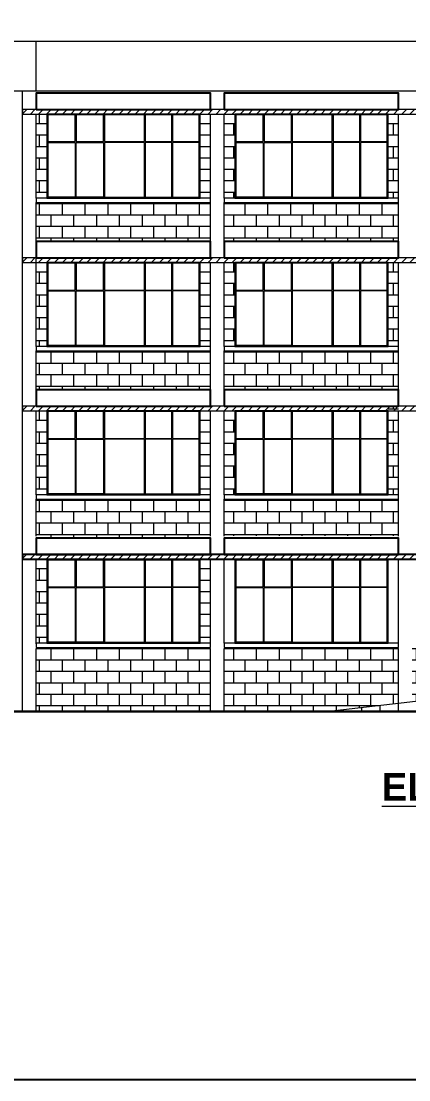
# Model space of a CAD drawing. Header units: millimetres. Extents: x 3614 to 12428, y -844 to 6844.
# Drawn here: x 5493.1 to 5501.58, y -482.44 to -459.25 of the extents above; entities that cross this region are included whole.
import ezdxf

# ---------------------------------------------------------------- set-up
doc = ezdxf.new("R2010")
doc.units = ezdxf.units.MM
doc.header["$LTSCALE"] = 40
doc.header["$MEASUREMENT"] = 0
doc.linetypes.add('DASHED', pattern=[0.75, 0.5, -0.25])
for name, color, linetype, lineweight in [('Beam', 254, 'CONTINUOUS', 25), ('CLL LEV.', 15, 'CONTINUOUS', 18), ('E1', 7, 'CONTINUOUS', 20), ('E2', 250, 'CONTINUOUS', 20), ('E3', 251, 'CONTINUOUS', 18), ('E6', 254, 'CONTINUOUS', 15), ('Hidden', 30, 'DASHED', 18), ('TEXT', 7, 'CONTINUOUS', 20), ('Wall', 7, 'CONTINUOUS', 30), ('Window', 150, 'CONTINUOUS', 15)]:
    doc.layers.add(name, color=color, linetype=linetype, lineweight=lineweight)
doc.styles.add('DIM', font='arial.ttf')
pattern_1 = [(0, (0, -27.99403), (0, 0.25), []), (90, (0, -27.99403), (-0.5, 0), [0.25, -0.25]), (90, (0.25, -27.99403), (-0.5, 0), [-0.25, 0.25])]

# ---------------------------------------------------------------- blocks, each defined once
blk = doc.blocks.new('WINDOW1')
at = {"layer": 'CLL LEV.', "ltscale": 0.05}
blk.add_lwpolyline([(-0.23, -0.1), (3.585, -0.1), (3.585, 0), (-0.23, 0)], close=True, dxfattribs=at)
at = {"layer": 'Window', "linetype": 'Continuous', "ltscale": 0.05}
for points in [[(0, 0), (3.355, 0), (3.355, 1.84), (0, 1.84)], [(0.02, 0.02), (3.335, 0.02), (3.335, 1.82), (0.02, 1.82)]]:
    blk.add_lwpolyline(points, close=True, dxfattribs=at)
at = {"layer": 'Window', "ltscale": 0.05}
for points in [[(0.02, 1.235), (0.62, 1.235), (0.62, 1.82), (0.02, 1.82)], [(0.64, 1.235), (1.24, 1.235), (1.24, 1.82), (0.64, 1.82)], [(1.26, 1.235), (2.135, 1.235), (2.135, 1.82), (1.26, 1.82)], [(2.155, 1.235), (2.735, 1.235), (2.735, 1.82), (2.155, 1.82)], [(2.755, 1.235), (3.335, 1.235), (3.335, 1.82), (2.755, 1.82)], [(0.62, 0.02), (0.02, 0.02), (0.02, 1.215), (0.62, 1.215)], [(1.24, 0.02), (0.64, 0.02), (0.64, 1.215), (1.24, 1.215)], [(1.26, 0.02), (2.135, 0.02), (2.135, 1.215), (1.26, 1.215)], [(2.155, 0.02), (2.735, 0.02), (2.735, 1.215), (2.155, 1.215)], [(2.755, 0.02), (3.335, 0.02), (3.335, 1.215), (2.755, 1.215)]]:
    blk.add_lwpolyline(points, close=True, dxfattribs=at)
blk = doc.blocks.new('projjjjjj')
at = {"layer": 'Beam', "ltscale": 0.05}
blk.add_lwpolyline([(5493.428, -470.935), (5497.243, -470.935), (5497.243, -470.575), (5493.428, -470.575)], close=True, dxfattribs=at)

msp = doc.modelspace()

# ---------------------------------------------------------------- hatches: boundary and pattern name
at = {"layer": 'E2', "lineweight": 5, "ltscale": 0.05}
h = msp.add_hatch(dxfattribs=at)
h.set_pattern_fill('BRICK', color=256)
h.set_pattern_definition(pattern_1)
h.paths.add_polyline_path([(5493.4284, -464.0752), (5497.2434, -464.0752), (5497.2434, -463.2252), (5493.4284, -463.2252)])
h.paths.add_polyline_path([(5497.0134, -463.1252), (5497.2434, -463.1252), (5497.2434, -461.2852), (5497.0134, -461.2852)])
h.paths.add_polyline_path([(5493.4284, -463.1252), (5493.6584, -463.1252), (5493.6584, -461.2852), (5493.4284, -461.2852)])
h.paths.add_polyline_path([(5493.4284, -467.3252), (5497.2434, -467.3252), (5497.2434, -466.4752), (5493.4284, -466.4752)])
h.paths.add_polyline_path([(5493.4284, -466.3752), (5493.6584, -466.3752), (5493.6584, -464.5352), (5493.4284, -464.5352)])
h.paths.add_polyline_path([(5497.0134, -466.3752), (5497.2434, -466.3752), (5497.2434, -464.5352), (5497.0134, -464.5352)])
h.paths.add_polyline_path([(5493.4284, -470.5752), (5497.2434, -470.5752), (5497.2434, -469.7252), (5493.4284, -469.7252)])
h.paths.add_polyline_path([(5497.0134, -469.6252), (5497.2434, -469.6252), (5497.2434, -467.7852), (5497.0134, -467.7852)])
h.paths.add_polyline_path([(5493.4284, -469.6252), (5493.6584, -469.6252), (5493.6584, -467.7852), (5493.4284, -467.7852)])
h.paths.add_polyline_path([(5493.4284, -474.3752), (5497.2434, -474.3752), (5497.2434, -472.9752), (5493.4284, -472.9752)])
h.paths.add_polyline_path([(5497.0134, -472.8952), (5497.2434, -472.8952), (5497.2434, -471.0352), (5497.0134, -471.0352)])
h.paths.add_polyline_path([(5493.4284, -472.8752), (5493.6584, -472.8752), (5493.6584, -471.0352), (5493.4284, -471.0352)])
h = msp.add_hatch(dxfattribs=at)
h.set_pattern_fill('BRICK', color=256)
h.set_pattern_definition(pattern_1)
h.paths.add_polyline_path([(5497.5434, -470.5252), (5501.3584, -470.5252), (5501.3584, -469.7252), (5497.5434, -469.7252)])
h.paths.add_polyline_path([(5501.1284, -469.6252), (5501.3584, -469.6252), (5501.3584, -467.6852), (5501.1284, -467.6852)])
h.paths.add_polyline_path([(5497.5434, -469.6252), (5497.7734, -469.6252), (5497.7734, -467.7852), (5497.5434, -467.7852)])
h.paths.add_polyline_path([(5497.5434, -467.3252), (5501.3584, -467.3252), (5501.3584, -466.4752), (5497.5434, -466.4752)])
h.paths.add_polyline_path([(5501.1284, -466.3752), (5501.3584, -466.3752), (5501.3584, -464.5352), (5501.1284, -464.5352)])
h.paths.add_polyline_path([(5497.5434, -466.3752), (5497.7734, -466.3752), (5497.7734, -464.5352), (5497.5434, -464.5352)])
h.paths.add_polyline_path([(5497.5434, -464.0752), (5501.3584, -464.0752), (5501.3584, -463.2252), (5497.5434, -463.2252)])
h.paths.add_polyline_path([(5501.1284, -463.1252), (5501.3584, -463.1252), (5501.3584, -461.2852), (5501.1284, -461.2852)])
h.paths.add_polyline_path([(5497.5434, -463.1252), (5497.7734, -463.1252), (5497.7734, -461.2852), (5497.5434, -461.2852)])
at = {"layer": 'E2', "lineweight": 13, "ltscale": 0.05}
h = msp.add_hatch(dxfattribs=at)
h.set_pattern_fill('BRICK', color=256)
h.set_pattern_definition(pattern_1)
h.paths.add_polyline_path([(5497.5434, -472.9752), (5497.5434, -474.3752), (5499.8407, -474.3752), (5501.3584, -474.1913), (5501.3584, -472.9752)])
edge = h.paths.add_edge_path()
edge.add_line((5501.6584, -474.1565), (5501.6584, -472.9752))
edge.add_line((5501.6584, -472.9752), (5505.4734, -472.9752))
edge.add_line((5505.4734, -472.9752), (5505.5084, -472.9952))
edge.add_line((5505.5084, -472.9952), (5505.5084, -473.6952))
edge.add_line((5505.5084, -473.6952), (5505.4684, -473.6952))
edge.add_line((5505.4684, -473.6952), (5505.4684, -473.7352))
edge.add_line((5505.4684, -473.7352), (5505.4284, -473.7352))
edge.add_line((5505.4284, -473.7352), (5505.4284, -473.7752))
edge.add_line((5505.4284, -473.7752), (5504.9484, -473.7752))
edge.add_line((5504.9484, -473.7752), (5504.5484, -473.8215))
edge.add_line((5504.5484, -473.8215), (5504.1484, -473.8679))
edge.add_line((5504.1484, -473.8679), (5503.7484, -473.9142))
edge.add_line((5503.7484, -473.9142), (5501.7484, -474.146))
edge.add_line((5501.7484, -474.146), (5501.6584, -474.1565))
edge.add_line((5501.6584, -474.1565), (5501.6584, -472.9952))
at = {"layer": 'Hidden', "linetype": 'Continuous', "lineweight": 0, "ltscale": 0.05}
h = msp.add_hatch(dxfattribs=at)
h.set_pattern_fill('ANSI31', color=256)
h.set_pattern_definition([(45, (0, 6.15), (-0.0883883476, 0.0883883476), [])])
h.paths.add_polyline_path([(5518.1184, -461.1852), (5493.1284, -461.1852), (5493.1284, -461.2852), (5518.1184, -461.2852)])
h = msp.add_hatch(dxfattribs=at)
h.set_pattern_fill('ANSI31', color=256)
h.set_pattern_definition([(45, (0, 2.9), (-0.0883883476, 0.0883883476), [])])
h.paths.add_polyline_path([(5518.1184, -464.4352), (5493.1284, -464.4352), (5493.1284, -464.5352), (5518.1184, -464.5352)])
h = msp.add_hatch(dxfattribs=at)
h.set_pattern_fill('ANSI31', color=256)
h.set_pattern_definition([(45, (0, -0.35), (-0.0883883476, 0.0883883476), [])])
h.paths.add_polyline_path([(5518.1184, -467.6852), (5493.1284, -467.6852), (5493.1284, -467.7852), (5518.1184, -467.7852)])
at = {"layer": 'Hidden', "linetype": 'Continuous', "lineweight": 5, "ltscale": 0.05}
h = msp.add_hatch(dxfattribs=at)
h.set_pattern_fill('ANSI31', color=256)
h.set_pattern_definition([(45, (0, -28.34403), (-0.0883883476, 0.0883883476), [])])
edge = h.paths.add_edge_path()
edge.add_line((5505.5084, -470.9352), (5493.1284, -470.9352))
edge.add_line((5493.1284, -470.9352), (5493.1284, -471.0352))
edge.add_line((5493.1284, -471.0352), (5505.5413, -471.0352))

# ---------------------------------------------------------------- linework, layer by layer
at = {"layer": 'Beam', "ltscale": 0.05}
msp.add_lwpolyline([(5438.4239, -358.7255), (5799.6085, -358.7255), (5799.6085, -482.4431), (5438.4239, -482.4431)], close=True, dxfattribs=at)
at = {"layer": 'E1', "linetype": 'Continuous', "ltscale": 0.9}
msp.add_line((5499.7717, -474.3752), (5504.9484, -473.7752), dxfattribs=at)
at = {"layer": 'E1', "ltscale": 0.05}
msp.add_line((5489.4734, -474.3752), (5521.7734, -474.3752), dxfattribs=at)
at = {"layer": 'E2', "linetype": 'Continuous', "ltscale": 0.05}
for p, q in [((5493.4284, -459.6852), (5517.8184, -459.6852)), ((5493.1284, -460.7752), (5518.1184, -460.7752))]:
    msp.add_line(p, q, dxfattribs=at)
at = {"layer": 'E2', "ltscale": 0.05}
for p, q in [((5493.1284, -474.3752), (5493.1284, -460.7752)), ((5493.4284, -463.1252), (5493.4284, -461.2852)), ((5497.2434, -463.1252), (5497.2434, -461.2852)), ((5497.5432, -463.1252), (5497.5432, -461.2852)), ((5501.3584, -463.1252), (5501.3584, -461.2852)), ((5493.4284, -466.3752), (5493.4284, -463.2252)), ((5497.2434, -464.0752), (5497.2434, -463.2252)), ((5497.5434, -464.0752), (5497.5434, -463.2252)), ((5501.3584, -464.0752), (5501.3584, -463.2252)), ((5497.2434, -466.3752), (5497.2434, -464.5352)), ((5497.5434, -466.3752), (5497.5434, -464.5352)), ((5501.3584, -466.3752), (5501.3584, -464.5352)), ((5493.4284, -467.3252), (5493.4284, -466.4752)), ((5497.2434, -467.3252), (5497.2434, -466.4752)), ((5497.5434, -467.3252), (5497.5434, -466.4752)), ((5501.3584, -467.3252), (5501.3584, -466.4752)), ((5493.4284, -469.6252), (5493.4284, -467.7852)), ((5497.2434, -469.6252), (5497.2434, -467.7852)), ((5497.5434, -469.6252), (5497.5434, -467.7852)), ((5501.3584, -469.6252), (5501.3584, -467.7852)), ((5493.4284, -470.5352), (5493.4284, -469.7252)), ((5497.2434, -470.5352), (5497.2434, -469.7252)), ((5497.5434, -470.5352), (5497.5434, -469.7252)), ((5501.3584, -470.5352), (5501.3584, -469.7252)), ((5493.4284, -472.8952), (5493.4284, -471.0352)), ((5497.2434, -472.8752), (5497.2434, -471.0352)), ((5497.5434, -472.8752), (5497.5434, -471.0352)), ((5501.3584, -472.8752), (5501.3584, -471.0352)), ((5493.4284, -474.3752), (5493.4284, -472.9952)), ((5497.2434, -474.3752), (5497.2434, -472.9952)), ((5497.5434, -474.3752), (5497.5434, -472.9952)), ((5501.3584, -474.1913), (5501.3584, -472.9952))]:
    msp.add_line(p, q, dxfattribs=at)
at = {"layer": 'E3', "linetype": 'Continuous', "ltscale": 0.05}
for p, q in [((5489.7734, -459.6852), (5493.4284, -459.6852)), ((5493.4284, -460.7752), (5493.4284, -459.6852)), ((5489.4734, -460.7752), (5493.4284, -460.7752))]:
    msp.add_line(p, q, dxfattribs=at)
at = {"layer": 'E6', "linetype": 'Continuous', "ltscale": 0.05}
for p, q in [((5500.9484, -474.2388), (5500.9484, -474.3752)), ((5501.3484, -474.1924), (5501.3484, -474.3752)), ((5500.1484, -474.3315), (5500.1484, -474.3752)), ((5500.5484, -474.2851), (5500.5484, -474.3752))]:
    msp.add_line(p, q, dxfattribs=at)
at = {"layer": 'Hidden', "linetype": 'Continuous', "lineweight": 0, "ltscale": 0.05}
for points in [[(5518.1184, -461.1852), (5493.1284, -461.1852), (5493.1284, -461.2852), (5518.1184, -461.2852), (5518.1184, -461.1852)], [(5518.1184, -464.4352), (5493.1284, -464.4352), (5493.1284, -464.5352), (5518.1184, -464.5352), (5518.1184, -464.4352)], [(5518.1184, -467.6852), (5493.1284, -467.6852), (5493.1284, -467.7852), (5518.1184, -467.7852), (5518.1184, -467.6852)]]:
    msp.add_lwpolyline(points, dxfattribs=at)
at = {"layer": 'Hidden', "linetype": 'Continuous', "lineweight": 25, "ltscale": 0.05}
msp.add_lwpolyline([(5505.5084, -470.9352), (5493.1284, -470.9352), (5493.1284, -471.0352), (5505.5413, -471.0352)], dxfattribs=at)
at = {"layer": 'Wall', "ltscale": 0.05}
msp.add_line((5469.8034, -474.3752), (5543.0303, -474.3752), dxfattribs=at)

# ---------------------------------------------------------------- block references
at = {"layer": 'Window'}
for name, p in [('WINDOW1', (5493.6584, -472.8752)), ('WINDOW1', (5493.6584, -469.6252)), ('WINDOW1', (5493.6584, -466.3752)), ('WINDOW1', (5497.7734, -472.8752)), ('WINDOW1', (5497.7734, -469.6252)), ('WINDOW1', (5497.7734, -466.3752)), ('WINDOW1', (5493.6584, -463.1252)), ('WINDOW1', (5497.7734, -463.1252)), ('projjjjjj', (0, 9.75)), ('projjjjjj', (4.115, 9.75)), ('projjjjjj', (0, 6.5)), ('projjjjjj', (4.115, 6.5)), ('projjjjjj', (0, 3.25)), ('projjjjjj', (0, 3.25)), ('projjjjjj', (4.115, 3.25)), ('projjjjjj', (4.115, 3.25)), ('projjjjjj', (0, 0)), ('projjjjjj', (4.115, 0))]:
    msp.add_blockref(name, p, dxfattribs=at)

# ---------------------------------------------------------------- texts
at = {"layer": 'TEXT', "insert": (5500.9909, -475.7246), "char_height": 0.6, "attachment_point": 1, "style": 'DIM'}
msp.add_mtext_dynamic_manual_height_columns('{\\fArial|b1|i0|c0|p34;\\LELEVATION 1}', width=20.540561, gutter_width=5, heights=[0], dxfattribs=at)

doc.saveas('drawing.dxf')
